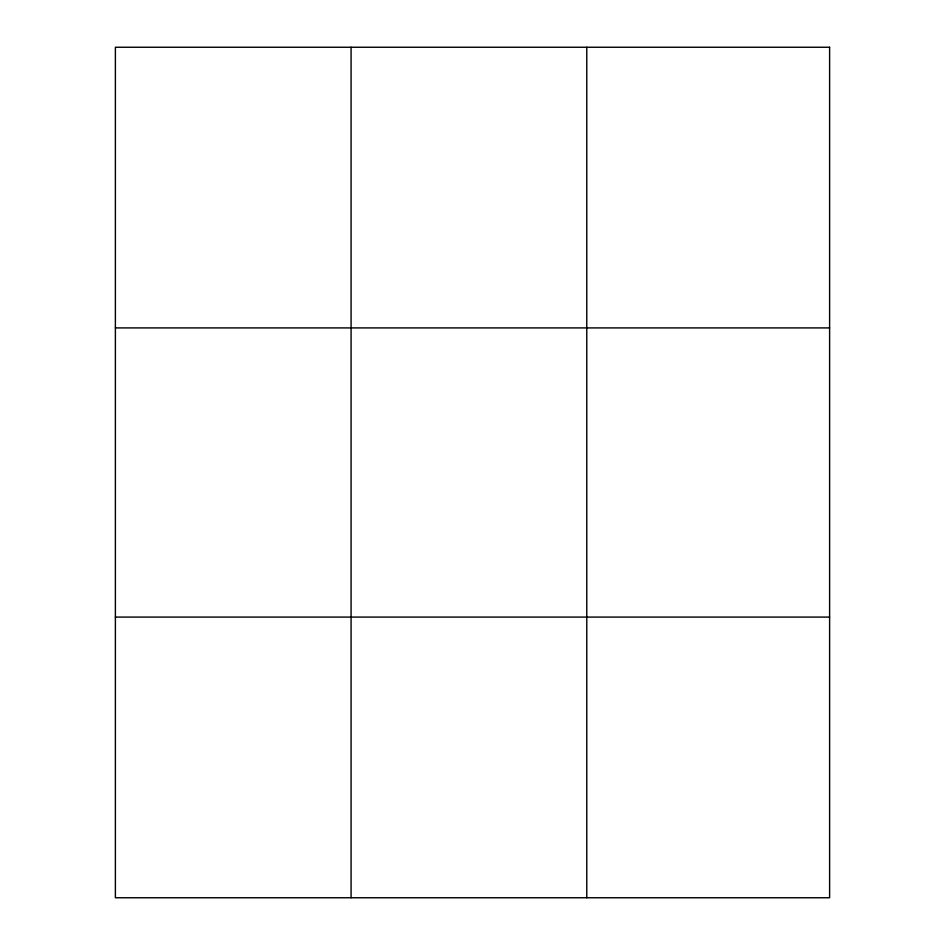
<?xml version="1.0" encoding="UTF-8"?>
<svg xmlns="http://www.w3.org/2000/svg" width="945" height="945" viewBox="0 0 945 945"><rect width="100%" height="100%" fill="white"/><g stroke="black" fill="none" stroke-linecap="round" stroke-linejoin="round"><path stroke-width="1.42" d="M351.079 47.25L351.079 897.75M586.774 47.25L586.774 897.75M115.385 327.915L829.615 327.915M115.385 617.085L829.615 617.085M829.615 47.25L829.615 897.75L115.385 897.75L115.385 47.25L829.615 47.25"/></g></svg>
